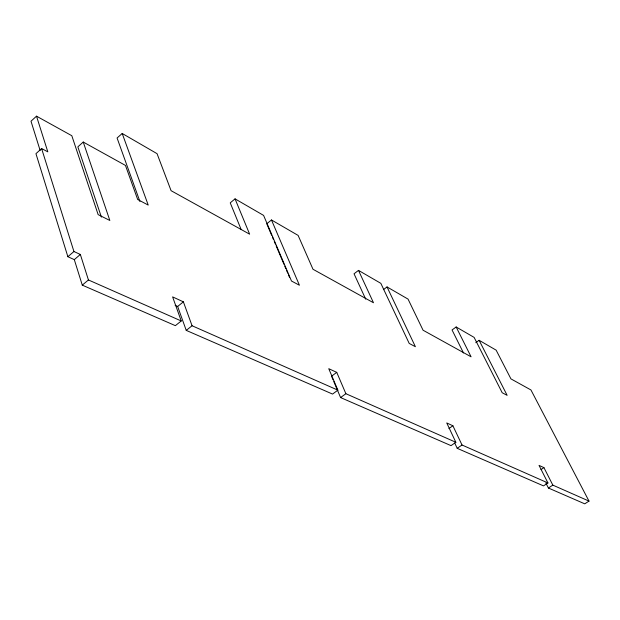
<?xml version="1.0" encoding="UTF-8"?>
<svg xmlns="http://www.w3.org/2000/svg" width="620" height="620" viewBox="0 0 620 620"><rect width="100%" height="100%" fill="white"/><g stroke="black" fill="none" stroke-linecap="round" stroke-linejoin="round"><path stroke-width="0.93" d="M101.401 217.132L77.849 146.863L83.243 142.042L109.841 220.472L98.146 214.621L71.804 135.71L36.503 116.165L31 121.225L40.168 150.528M36.503 116.165L47.818 151.846L41.602 148.552L35.945 153.675L67.874 256.711L74.299 259.625L82.282 285.138L175.375 325.655L181.242 320.966L172.608 296.887L183.381 301.839L192.068 325.748L337.877 390.158L332.553 394.072L186.24 330.382L177.645 306.466L175.15 305.335M241.087 229.353L230.237 202.849L235.05 198.865L249.643 234.19L171.089 190.689L157.054 153.667L122.202 133.471L117.079 137.996L139.903 201.492M67.874 256.711L73.935 251.519L80.344 254.463L88.427 279.961L181.242 320.966M74.299 259.625L80.344 254.463M82.282 285.138L88.427 279.961M365.73 299.189L354.043 273.8L358.484 270.382L373.488 302.762L312.992 269.266L298.119 235.406L271.475 219.968L266.771 223.781L271.637 235.251M177.645 306.466L183.381 301.839M186.24 330.382L192.068 325.748M383.408 289.664L387.027 286.928L408.053 299.111L423.065 330.22L471.084 356.81L456.15 326.98L452.05 329.964L463.496 352.981M331.529 376.224L336.745 372.364L345.882 393.7L455.863 442.285L451.019 445.633L340.589 397.567L333.793 381.563M340.589 397.567L345.882 393.7M475.772 342.697L479.121 340.295L496.139 350.153L510.934 378.874L530.952 389.965L589 501.1L584.745 503.835L548.406 488.018L545.879 483.026M448.934 428.536L452.902 425.777L462.024 445.005L547.948 482.964L543.5 485.886L457.204 448.322L454.731 443.075M457.204 448.322L462.024 445.005M541.012 469.565L543.934 467.635L552.831 485.119L589 501.1M548.406 488.018L552.831 485.119M336.745 372.364L328.747 368.683L337.877 390.158M452.902 425.777L446.733 422.941L455.863 442.285M543.934 467.635L539.028 465.38L547.948 482.964M83.243 142.042L125.457 165.424L137.671 199.485L148.219 205.081L122.202 133.471M235.05 198.865L263.601 215.404L291.493 281.031L299.429 285.239L271.475 219.968M358.484 270.382L380.835 283.34L409.208 343.433L415.392 346.719L387.027 286.928M456.15 326.98L474.13 337.396L502.192 392.731L507.152 395.358L479.121 340.295M272.389 237.018L273.513 239.661M274.265 241.428L275.388 244.078M276.14 245.838L284.014 264.376M284.758 266.135L285.882 268.786M286.634 270.553L287.757 273.195M288.509 274.962L289.633 277.605M331.901 377.115L333.041 379.781M41.602 148.552L73.935 251.519"/></g></svg>
